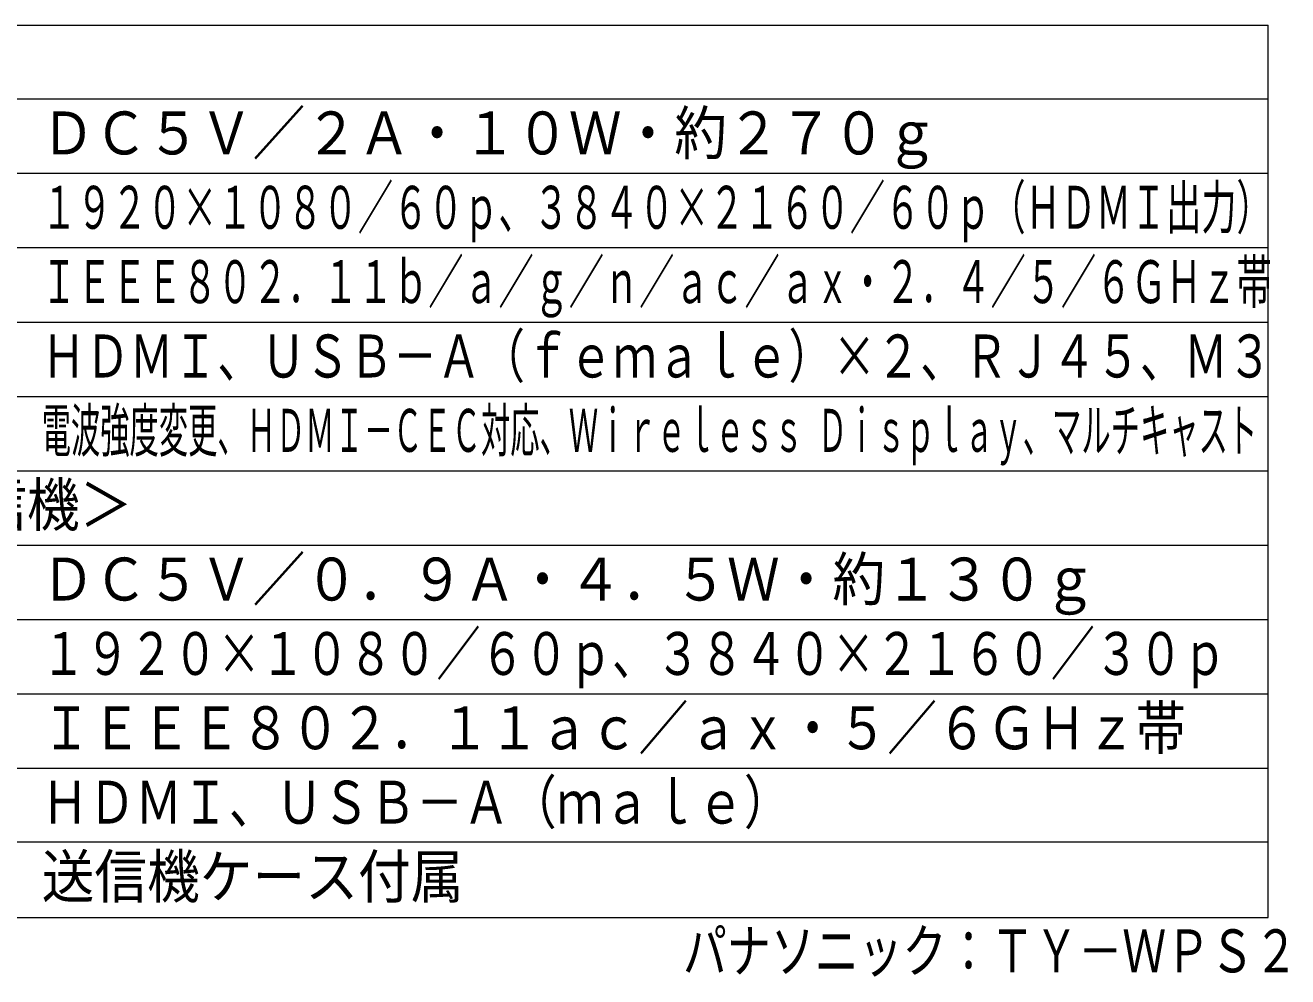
# Model space of a CAD drawing. Units: millimetres on the paper. Extents: x -65 to 64, y -59 to 59.
# Drawn here: x -21.1 to 63.8, y -58.6 to 5.4 of the extents above; entities that cross this region are included whole.
import ezdxf
from ezdxf.enums import TextEntityAlignment as Align

# ---------------------------------------------------------------- set-up
doc = ezdxf.new("R2010")
doc.units = ezdxf.units.MM
doc.layers.add('0-0_相当品', color=4, linetype='Continuous')
doc.layers.add('0-1_MOJI1', color=7, linetype='Continuous')
doc.layers.add('0-5_WAKU', color=4, linetype='Continuous', lineweight=9)
doc.styles.add('ＭＳ ゴシック', font='')
doc.styles.get('ＭＳ ゴシック').set_extended_font_data('MS Gothic')

msp = doc.modelspace()

# ---------------------------------------------------------------- linework, layer by layer
at = {"layer": '0-5_WAKU', "color": 3}
for p, q in [((-62.5, 5.4), (62.5, 5.4)), ((62.5, -54.6), (62.5, 5.4)), ((-62.5, -54.6), (62.5, -54.6))]:
    msp.add_line(p, q, dxfattribs=at)
at = {"layer": '0-5_WAKU'}
for p, q in [((-62.5, 0.445), (62.5, 0.445)), ((-62.5, -4.555), (62.5, -4.555)), ((-62.5, -9.555), (62.5, -9.555)), ((-62.5, -14.555), (62.5, -14.555)), ((-62.5, -19.555), (62.5, -19.555)), ((-62.5, -24.555), (62.5, -24.555)), ((-62.5, -29.555), (62.5, -29.555)), ((-62.5, -34.555), (62.5, -34.555)), ((-62.5, -39.555), (62.5, -39.555)), ((-62.5, -44.555), (62.5, -44.555)), ((-62.5, -49.51), (62.5, -49.51))]:
    msp.add_line(p, q, dxfattribs=at)

# ---------------------------------------------------------------- texts
at = {"layer": '0-0_相当品', "style": 'ＭＳ ゴシック', "width": 0.75}
msp.add_text('パナソニック：ＴＹ－ＷＰＳ２', height=2.889, dxfattribs=at).set_placement((23.14, -59.155), align=Align.BOTTOM_LEFT)
at = {"layer": '0-1_MOJI1', "style": 'ＭＳ ゴシック'}
for s, height, width, p in [('ＤＣ５Ｖ／２Ａ・１０Ｗ・約２７０ｇ', 2.889, 0.9, (-20, -4.155)), ('１９２０×１０８０／６０ｐ、３８４０×２１６０／６０ｐ（ＨＤＭＩ出力）', 2.889, 0.6, (-20, -9.155)), ('ＩＥＥＥ８０２．１１ｂ／ａ／ｇ／ｎ／ａｃ／ａｘ・２．４／５／６ＧＨｚ帯', 2.889, 0.6, (-20, -14.155)), ('ＨＤＭＩ、ＵＳＢ－Ａ（ｆｅｍａｌｅ）×２、ＲＪ４５、Ｍ３', 2.889, 0.75, (-20, -19.155)), ('電波強度変更、ＨＤＭＩ－ＣＥＣ対応、Ｗｉｒｅｌｅｓｓ Ｄｉｓｐｌａｙ、マルチキャスト', 2.889, 0.5, (-20, -24.155)), ('＜ＨＤＭＩ／ＵＳＢ送信機＞', 2.889, 0.9, (-60, -29.155)), ('ＤＣ５Ｖ／０．９Ａ・４．５Ｗ・約１３０ｇ', 2.889, 0.9, (-20, -34.155)), ('１９２０×１０８０／６０ｐ、３８４０×２１６０／３０ｐ', 2.886, 0.75, (-20, -39.155)), ('ＩＥＥＥ８０２．１１ａｃ／ａｘ・５／６ＧＨｚ帯', 2.886, 0.85, (-20, -44.155)), ('ＨＤＭＩ、ＵＳＢ－Ａ（ｍａｌｅ）', 2.886, 0.8, (-20, -49.155)), ('送信機ケース付属', 2.889, 0.9, (-20, -54.155))]:
    msp.add_text(s, height=height, dxfattribs=dict(at, width=width)).set_placement(p, align=Align.BOTTOM_LEFT)

doc.saveas('drawing.dxf')
